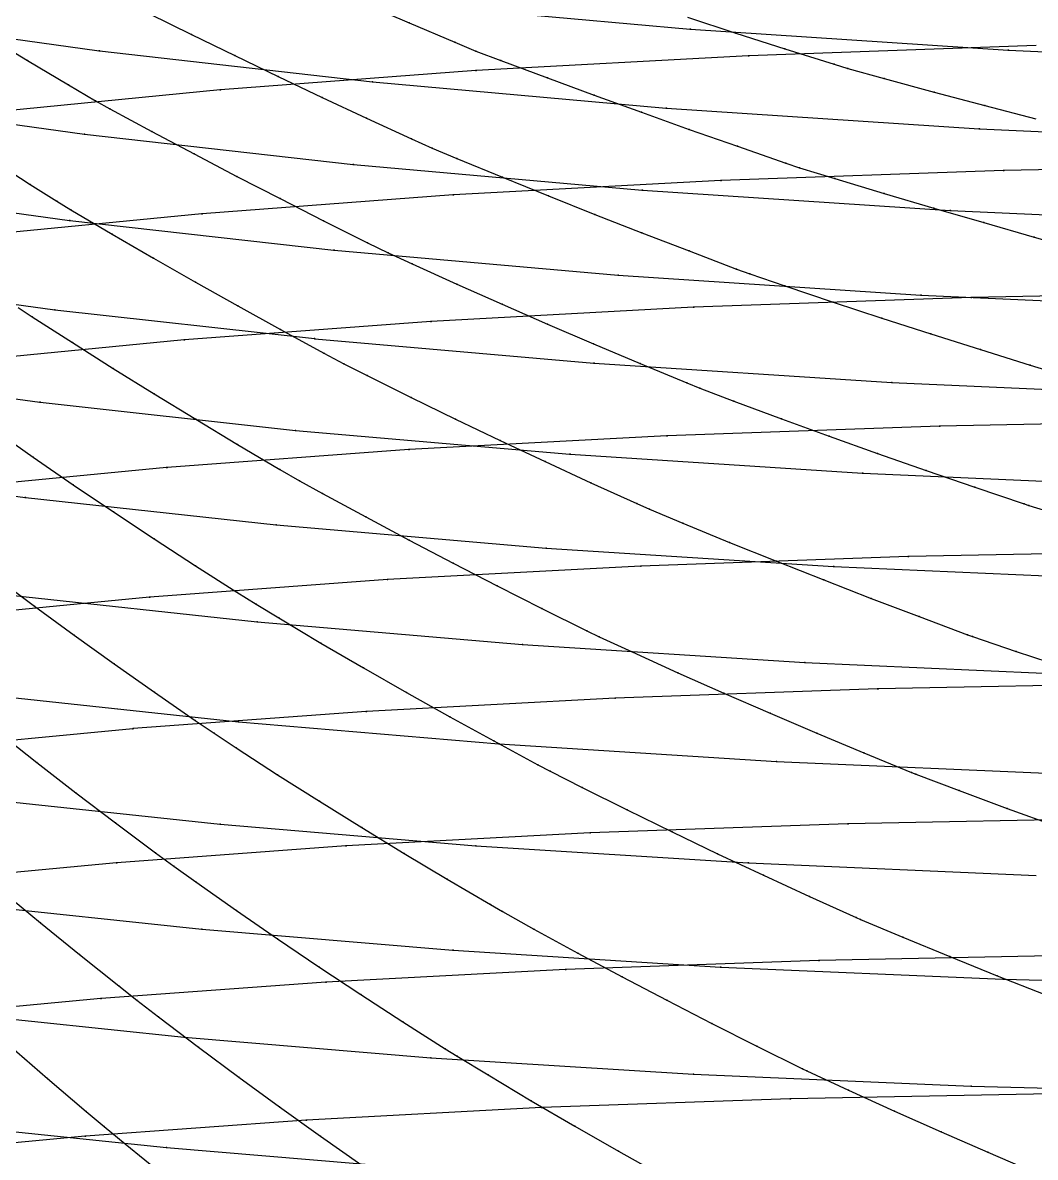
# Model space of a CAD drawing. Extents: x 0 to 4.67, y -4.5 to 1.66.
# Drawn here: x 0.5501 to 0.8938, y -1.2286 to -0.8435 of the extents above; entities that cross this region are included whole.
import ezdxf

# ---------------------------------------------------------------- set-up
doc = ezdxf.new("R2010")
doc.units = 0
doc.layers.get('0').update_dxf_attribs({"linetype": 'CONTINUOUS'})

msp = doc.modelspace()

# ---------------------------------------------------------------- linework, layer by layer
at = {"color": 4}
for points in [[(0.19133, -0.83063), (0.23256, -0.84498), (0.23271, -0.84503), (0.28285, -0.85931), (0.28288, -0.85933), (0.34156, -0.87329), (0.3416, -0.8733), (0.40855, -0.88668), (0.40863, -0.8867), (0.48348, -0.89923), (0.48356, -0.89924), (0.56602, -0.91066), (0.5661, -0.91067), (0.65572, -0.92071), (0.6558, -0.92072), (0.75221, -0.92921), (0.7523, -0.92922), (0.85498, -0.93594), (0.8551, -0.93595), (0.96357, -0.94083)], [(0.13789, -0.8353), (0.16073, -0.84908), (0.16076, -0.84911), (0.19258, -0.86299), (0.19261, -0.86301), (0.23329, -0.87698), (0.23329, -0.87698), (0.28262, -0.89088), (0.28262, -0.89088), (0.34034, -0.90448), (0.34034, -0.90448), (0.4062, -0.91753), (0.40624, -0.91754), (0.47986, -0.92977), (0.4799, -0.92978), (0.561, -0.94093), (0.56104, -0.94093), (0.64922, -0.95075), (0.64923, -0.95076), (0.74404, -0.95905), (0.74409, -0.95906), (0.84511, -0.96564), (0.84515, -0.96564), (0.95186, -0.97042)], [(0.66593, -0.83702), (0.68128, -0.8436), (0.69678, -0.85016), (0.70398, -0.85316), (0.71242, -0.85636), (0.72821, -0.86225), (0.74413, -0.86811), (0.7602, -0.87394), (0.7764, -0.87972), (0.79273, -0.88547), (0.8092, -0.89118), (0.81376, -0.89273), (0.82581, -0.89642), (0.84254, -0.90146), (0.85939, -0.90645), (0.87638, -0.91139), (0.89348, -0.91629), (0.91072, -0.92115)], [(0.6754, -0.83664), (0.77669, -0.84569), (0.77678, -0.8457), (0.88465, -0.85287), (0.88478, -0.85288), (0.99873, -0.85807)], [(0.34286, -0.84314), (0.41094, -0.85686), (0.41102, -0.85687), (0.48713, -0.8697), (0.48721, -0.86971), (0.57107, -0.88139), (0.57115, -0.8814), (0.66229, -0.89167), (0.66237, -0.89167), (0.76041, -0.90034), (0.7605, -0.90035), (0.86492, -0.90722), (0.86504, -0.90723), (0.97535, -0.91221)], [(0.49085, -0.84118), (0.5761, -0.85312), (0.57618, -0.85313), (0.66883, -0.86363), (0.66891, -0.86364), (0.76859, -0.87249), (0.76867, -0.8725), (0.87482, -0.87952), (0.87495, -0.87953), (0.98708, -0.88462)], [(0.59294, -0.8404), (0.60743, -0.84758), (0.62207, -0.85472), (0.63685, -0.86183), (0.65178, -0.86891), (0.66686, -0.87594), (0.68208, -0.88294), (0.68915, -0.88614), (0.69744, -0.8896), (0.71294, -0.89597), (0.72857, -0.9023), (0.74435, -0.90858), (0.76026, -0.91481), (0.7763, -0.92099), (0.79247, -0.92713), (0.79694, -0.9288), (0.80877, -0.93283), (0.82519, -0.93832), (0.84175, -0.94376), (0.85842, -0.94915), (0.87522, -0.95448), (0.89214, -0.95976), (0.90918, -0.96498)], [(0.77575, -0.84167), (0.79224, -0.84703), (0.80886, -0.85236), (0.82562, -0.85766), (0.83026, -0.85911), (0.84252, -0.86247), (0.85954, -0.86708), (0.8767, -0.87165), (0.89398, -0.87618)], [(0.53798, -0.84798), (0.55175, -0.85632), (0.56567, -0.86463), (0.57482, -0.87001), (0.57974, -0.87271), (0.59395, -0.88041), (0.60832, -0.88806), (0.62283, -0.89567), (0.63748, -0.90323), (0.65227, -0.91074), (0.66721, -0.91821), (0.67414, -0.92163), (0.68228, -0.92536), (0.69749, -0.93223), (0.71283, -0.93905), (0.72831, -0.94581), (0.74392, -0.95252), (0.75966, -0.95917), (0.77553, -0.96576), (0.77992, -0.96755), (0.79153, -0.97193), (0.80764, -0.97791), (0.82389, -0.98383), (0.84025, -0.98968), (0.85674, -0.99547), (0.87334, -1.0012), (0.89006, -1.00686), (0.8917, -1.0074), (0.90689, -1.012)], [(0.89414, -0.85132), (0.79655, -0.85478), (0.79646, -0.85478), (0.70404, -0.85979), (0.70395, -0.8598), (0.61724, -0.86631), (0.61711, -0.86632), (0.53649, -0.87421)], [(0.98365, -0.89175), (0.88312, -0.89368), (0.883, -0.89369), (0.78716, -0.89708), (0.78707, -0.89708), (0.69631, -0.90199), (0.69622, -0.902), (0.61108, -0.90836), (0.61095, -0.90836), (0.53177, -0.91607)], [(0.53903, -0.88963), (0.55268, -0.89844), (0.56166, -0.90414), (0.56648, -0.90704), (0.58043, -0.91527), (0.59452, -0.92346), (0.60875, -0.93159), (0.62312, -0.93966), (0.63763, -0.94768), (0.65228, -0.95564), (0.65908, -0.95927), (0.66706, -0.9633), (0.68198, -0.97069), (0.69703, -0.97803), (0.71221, -0.98529), (0.72752, -0.99249), (0.74296, -0.99963), (0.75853, -1.0067), (0.76283, -1.00862), (0.77422, -1.01338), (0.79003, -1.01987), (0.80596, -1.02629), (0.82201, -1.03263), (0.83818, -1.0389), (0.85446, -1.04509), (0.87086, -1.05121), (0.87247, -1.0518), (0.88737, -1.05686), (0.90399, -1.06237)], [(0.9709, -0.93488), (0.87218, -0.93678), (0.87206, -0.93678), (0.77795, -0.94011), (0.77786, -0.94011), (0.68874, -0.94491), (0.68865, -0.94492), (0.60503, -0.95114), (0.60491, -0.95115), (0.52716, -0.95868)], [(0.54856, -0.94022), (0.55329, -0.94331), (0.56697, -0.95211), (0.58078, -0.96085), (0.59474, -0.96952), (0.60883, -0.97813), (0.62306, -0.98666), (0.63742, -0.99513), (0.64409, -0.999), (0.65192, -1.00333), (0.66655, -1.01127), (0.68131, -1.01914), (0.6962, -1.02694), (0.71121, -1.03466), (0.72635, -1.0423), (0.74161, -1.04986), (0.74584, -1.05192), (0.757, -1.05707), (0.7725, -1.0641), (0.78812, -1.07104), (0.80386, -1.07789), (0.81972, -1.08467), (0.83569, -1.09135), (0.85177, -1.09795), (0.85334, -1.09859), (0.86796, -1.10412), (0.88425, -1.11016), (0.90066, -1.11611)], [(0.47626, -0.96146), (0.55597, -0.97231), (0.55601, -0.97231), (0.64268, -0.98188), (0.64268, -0.98188), (0.73587, -0.98996), (0.73592, -0.98996), (0.8352, -0.99638), (0.83525, -0.99639), (0.94012, -1.00105)], [(0.95834, -0.97858), (0.86141, -0.98045), (0.86129, -0.98045), (0.76889, -0.98371), (0.7688, -0.98372), (0.68129, -0.98842), (0.6812, -0.98842), (0.59911, -0.9945), (0.59898, -0.99451), (0.52265, -1.00187)], [(0.54031, -0.98161), (0.55372, -0.991), (0.56727, -1.00031), (0.58095, -1.00955), (0.59477, -1.01871), (0.60872, -1.02779), (0.62281, -1.03679), (0.62935, -1.04089), (0.63702, -1.04553), (0.65137, -1.05405), (0.66584, -1.06248), (0.68044, -1.07083), (0.69516, -1.07908), (0.71001, -1.08725), (0.72498, -1.09534), (0.72912, -1.09753), (0.74006, -1.1031), (0.75526, -1.11068), (0.77058, -1.11816), (0.78602, -1.12555), (0.80157, -1.13285), (0.81722, -1.14005), (0.83299, -1.14715), (0.83454, -1.14784), (0.84887, -1.15387), (0.86485, -1.16045), (0.88093, -1.16693), (0.89712, -1.17331)], [(0.47265, -0.99405), (0.55098, -1.00461), (0.55102, -1.00462), (0.63618, -1.01393), (0.63618, -1.01393), (0.72776, -1.02181), (0.7278, -1.02182), (0.82536, -1.02808), (0.8254, -1.02808), (0.92846, -1.03264)], [(0.94599, -1.02287), (0.85083, -1.02471), (0.85071, -1.02472), (0.75998, -1.02791), (0.7599, -1.02792), (0.67398, -1.03252), (0.6739, -1.03253), (0.5933, -1.03847), (0.59317, -1.03848), (0.51822, -1.04567)], [(0.54087, -1.03168), (0.55416, -1.04158), (0.56758, -1.0514), (0.58114, -1.06113), (0.59483, -1.07077), (0.60864, -1.08032), (0.61506, -1.08467), (0.62259, -1.08964), (0.63666, -1.09874), (0.65086, -1.10775), (0.66518, -1.11667), (0.67962, -1.12548), (0.69418, -1.13419), (0.70886, -1.14281), (0.71293, -1.14515), (0.72366, -1.15114), (0.73858, -1.15929), (0.75361, -1.16735), (0.76875, -1.17529), (0.784, -1.18313), (0.79936, -1.19086), (0.81483, -1.19848), (0.81634, -1.19921), (0.8304, -1.20576), (0.84608, -1.21291), (0.86185, -1.21994), (0.87773, -1.22686), (0.89371, -1.23367)], [(0.54608, -1.03782), (0.62974, -1.0469), (0.62975, -1.0469), (0.71972, -1.05458), (0.71976, -1.05458), (0.81561, -1.06069), (0.81565, -1.0607), (0.9169, -1.06515)], [(0.93388, -1.06783), (0.84045, -1.06964), (0.84033, -1.06964), (0.75126, -1.07277), (0.75118, -1.07278), (0.66683, -1.07728), (0.66675, -1.07729), (0.58761, -1.0831), (0.58749, -1.08311), (0.51391, -1.09014)], [(0.5412, -1.07192), (0.62338, -1.08076), (0.62339, -1.08076), (0.71176, -1.08826), (0.7118, -1.08826), (0.80595, -1.09423), (0.80599, -1.09423), (0.90545, -1.09858)], [(0.54168, -1.08416), (0.55486, -1.09457), (0.56817, -1.10488), (0.5816, -1.11509), (0.59517, -1.1252), (0.60147, -1.1298), (0.60886, -1.1351), (0.62267, -1.14481), (0.63661, -1.15441), (0.65067, -1.1639), (0.66485, -1.17328), (0.67914, -1.18255), (0.69356, -1.1917), (0.69755, -1.19419), (0.70809, -1.20061), (0.72273, -1.20936), (0.73748, -1.21799), (0.75235, -1.2265), (0.76732, -1.23489)], [(0.53639, -1.10687), (0.61711, -1.1155), (0.61711, -1.1155), (0.70391, -1.12281), (0.70395, -1.12281), (0.79641, -1.12864), (0.79646, -1.12864), (0.89413, -1.13289)], [(0.92207, -1.11363), (0.83034, -1.11541), (0.83022, -1.11541), (0.74277, -1.11848), (0.74269, -1.11848), (0.65988, -1.12289), (0.6598, -1.1229), (0.5821, -1.12858), (0.58199, -1.12859), (0.50974, -1.13546)], [(0.54307, -1.1381), (0.55615, -1.14899), (0.56936, -1.15977), (0.5827, -1.17042), (0.58889, -1.17528), (0.59616, -1.1809), (0.60974, -1.19121), (0.62344, -1.2014), (0.63726, -1.21147), (0.6512, -1.22141), (0.66526, -1.23123)], [(0.53168, -1.14276), (0.61094, -1.15118), (0.61095, -1.15118), (0.69618, -1.15831), (0.69622, -1.15832), (0.78703, -1.16401), (0.78707, -1.16401), (0.88299, -1.16816), (0.883, -1.16816), (0.98361, -1.17069)], [(0.91048, -1.16002), (0.82043, -1.16177), (0.82031, -1.16177), (0.73446, -1.16478), (0.73438, -1.16479), (0.65308, -1.16911), (0.653, -1.16911), (0.57672, -1.17467), (0.57661, -1.17468), (0.50568, -1.18139), (0.5056, -1.1814), (0.44034, -1.18915), (0.44026, -1.18916), (0.38102, -1.1978), (0.38094, -1.19781), (0.32799, -1.20716), (0.32788, -1.20718), (0.28151, -1.21709), (0.2814, -1.21711), (0.24179, -1.22742), (0.24168, -1.22745), (0.209, -1.238)], [(0.52707, -1.1796), (0.60491, -1.18782), (0.60491, -1.18782), (0.68861, -1.19478), (0.68865, -1.19479), (0.77782, -1.20034), (0.77786, -1.20035), (0.87205, -1.20441), (0.87206, -1.20441), (0.97086, -1.20688)], [(0.5455, -1.19054), (0.55852, -1.20184), (0.57166, -1.21301), (0.57776, -1.2181), (0.58492, -1.22403), (0.5983, -1.2349)], [(0.89912, -1.207), (0.81071, -1.20872), (0.8106, -1.20872), (0.72632, -1.21167), (0.72623, -1.21167), (0.64642, -1.2159), (0.64634, -1.2159), (0.57146, -1.22134), (0.57135, -1.22135), (0.50172, -1.22791), (0.50164, -1.22792), (0.43757, -1.23548)], [(0.52255, -1.21726), (0.59898, -1.22527), (0.59898, -1.22527), (0.68117, -1.23208)]]:
    msp.add_lwpolyline(points, dxfattribs=at)
at = {"color": 2}
for p in [(0.68128, -0.8436, 0.93136), (0.77669, -0.84569, 12.7494), (0.77678, -0.8457, 12.7494), (0.79224, -0.84703, 1.08999), (0.60743, -0.84758, 0.7852), (0.69678, -0.85016, 0.93136), (0.5761, -0.85312, 13.3195), (0.57618, -0.85313, 13.3195), (0.62207, -0.85472, 0.7852), (0.70398, -0.85316, 0.93136), (0.80886, -0.85236, 1.08999), (0.88465, -0.85287, 12.7494), (0.88478, -0.85288, 12.7494), (0.55175, -0.85632, 0.65151), (0.71242, -0.85636, 0.93136), (0.79646, -0.85478, 18.329), (0.79655, -0.85478, 18.329), (0.82562, -0.85766, 1.08999), (0.63685, -0.86183, 0.7852), (0.70395, -0.8598, 18.329), (0.70404, -0.85979, 18.329), (0.72821, -0.86225, 0.93136), (0.83026, -0.85911, 1.08999), (0.56567, -0.86463, 0.65151), (0.61724, -0.86631, 18.329), (0.66883, -0.86363, 13.3195), (0.66891, -0.86364, 13.3195), (0.84252, -0.86247, 1.08999), (0.57482, -0.87001, 0.65151), (0.61711, -0.86632, 18.329), (0.65178, -0.86891, 0.7852), (0.74413, -0.86811, 0.93136), (0.85954, -0.86708, 1.08999), (0.57974, -0.87271, 0.65151), (0.7602, -0.87394, 0.93136), (0.76859, -0.87249, 13.3195), (0.76867, -0.8725, 13.3195), (0.8767, -0.87165, 1.08999), (0.66686, -0.87594, 0.7852), (0.57107, -0.88139, 13.902), (0.57115, -0.8814, 13.902), (0.59395, -0.88041, 0.65151), (0.7764, -0.87972, 0.93136), (0.87482, -0.87952, 13.3195), (0.87495, -0.87953, 13.3195), (0.68208, -0.88294, 0.7852), (0.79273, -0.88547, 0.93136), (0.60832, -0.88806, 0.65151), (0.68915, -0.88614, 0.7852), (0.66229, -0.89167, 13.902), (0.66237, -0.89167, 13.902), (0.69744, -0.8896, 0.7852), (0.8092, -0.89118, 0.93136), (0.81376, -0.89273, 0.93136), (0.62283, -0.89567, 0.65151), (0.71294, -0.89597, 0.7852), (0.78707, -0.89708, 19.0113), (0.78716, -0.89708, 19.0113), (0.82581, -0.89642, 0.93136), (0.883, -0.89369, 19.0113), (0.88312, -0.89368, 19.0113), (0.55268, -0.89844, 0.53028), (0.76041, -0.90034, 13.902), (0.7605, -0.90035, 13.902), (0.56166, -0.90414, 0.53028), (0.63748, -0.90323, 0.65151), (0.69622, -0.902, 19.0113), (0.69631, -0.90199, 19.0113), (0.72857, -0.9023, 0.7852), (0.84254, -0.90146, 0.93136), (0.56648, -0.90704, 0.53028), (0.61095, -0.90836, 19.0113), (0.61108, -0.90836, 19.0113), (0.74435, -0.90858, 0.7852), (0.85939, -0.90645, 0.93136), (0.86492, -0.90722, 13.902), (0.86504, -0.90723, 13.902), (0.56602, -0.91066, 14.497), (0.5661, -0.91067, 14.497), (0.65227, -0.91074, 0.65151), (0.87638, -0.91139, 0.93136), (0.58043, -0.91527, 0.53028), (0.76026, -0.91481, 0.7852), (0.89348, -0.91629, 0.93136), (0.66721, -0.91821, 0.65151), (0.59452, -0.92346, 0.53028), (0.65572, -0.92071, 14.497), (0.6558, -0.92072, 14.497), (0.67414, -0.92163, 0.65151), (0.7763, -0.92099, 0.7852), (0.68228, -0.92536, 0.65151), (0.79247, -0.92713, 0.7852), (0.60875, -0.93159, 0.53028), (0.75221, -0.92921, 14.497), (0.7523, -0.92922, 14.497), (0.79694, -0.9288, 0.7852), (0.69749, -0.93223, 0.65151), (0.80877, -0.93283, 0.7852), (0.71283, -0.93905, 0.65151), (0.82519, -0.93832, 0.7852), (0.85498, -0.93594, 14.497), (0.8551, -0.93595, 14.497), (0.87206, -0.93678, 19.706), (0.87218, -0.93678, 19.706), (0.55329, -0.94331, 0.42152), (0.561, -0.94093, 15.1045), (0.56104, -0.94093, 15.1045), (0.62312, -0.93966, 0.53028), (0.77786, -0.94011, 19.706), (0.77795, -0.94011, 19.706), (0.68865, -0.94492, 19.706), (0.68874, -0.94491, 19.706), (0.72831, -0.94581, 0.65151), (0.84175, -0.94376, 0.7852), (0.63763, -0.94768, 0.53028), (0.64922, -0.95075, 15.1045), (0.64923, -0.95076, 15.1045), (0.85842, -0.94915, 0.7852), (0.56697, -0.95211, 0.42152), (0.60491, -0.95115, 19.706), (0.60503, -0.95114, 19.706), (0.74392, -0.95252, 0.65151), (0.87522, -0.95448, 0.7852), (0.65228, -0.95564, 0.53028), (0.58078, -0.96085, 0.42152), (0.65908, -0.95927, 0.53028), (0.74404, -0.95905, 15.1045), (0.74409, -0.95906, 15.1045), (0.75966, -0.95917, 0.65151), (0.89214, -0.95976, 0.7852), (0.66706, -0.9633, 0.53028), (0.77553, -0.96576, 0.65151), (0.84511, -0.96564, 15.1045), (0.84515, -0.96564, 15.1045), (0.59474, -0.96952, 0.42152), (0.77992, -0.96755, 0.65151), (0.55597, -0.97231, 15.7245), (0.55601, -0.97231, 15.7245), (0.68198, -0.97069, 0.53028), (0.79153, -0.97193, 0.65151), (0.80764, -0.97791, 0.65151), (0.60883, -0.97813, 0.42152), (0.69703, -0.97803, 0.53028), (0.86129, -0.98045, 20.4133), (0.86141, -0.98045, 20.4133), (0.64268, -0.98188, 15.7245), (0.64268, -0.98188, 15.7245), (0.71221, -0.98529, 0.53028), (0.7688, -0.98372, 20.4133), (0.76889, -0.98371, 20.4133), (0.82389, -0.98383, 0.65151), (0.62306, -0.98666, 0.42152), (0.6812, -0.98842, 20.4133), (0.68129, -0.98842, 20.4133), (0.55372, -0.991, 0.32523), (0.72752, -0.99249, 0.53028), (0.73587, -0.98996, 15.7245), (0.73592, -0.98996, 15.7245), (0.84025, -0.98968, 0.65151), (0.59898, -0.99451, 20.4133), (0.59911, -0.9945, 20.4133), (0.63742, -0.99513, 0.42152), (0.8352, -0.99638, 15.7245), (0.83525, -0.99639, 15.7245), (0.85674, -0.99547, 0.65151), (0.56727, -1.00031, 0.32523), (0.64409, -0.999, 0.42152), (0.74296, -0.99963, 0.53028), (0.55098, -1.00461, 16.3569), (0.55102, -1.00462, 16.3569), (0.65192, -1.00333, 0.42152), (0.87334, -1.0012, 0.65151), (0.75853, -1.0067, 0.53028), (0.76283, -1.00862, 0.53028), (0.89006, -1.00686, 0.65151), (0.8917, -1.0074, 0.65151), (0.58095, -1.00955, 0.32523), (0.66655, -1.01127, 0.42152), (0.63618, -1.01393, 16.3569), (0.63618, -1.01393, 16.3569), (0.77422, -1.01338, 0.53028), (0.59477, -1.01871, 0.32523), (0.68131, -1.01914, 0.42152), (0.79003, -1.01987, 0.53028), (0.72776, -1.02181, 16.3569), (0.7278, -1.02182, 16.3569), (0.60872, -1.02779, 0.32523), (0.6962, -1.02694, 0.42152), (0.7599, -1.02792, 21.133), (0.75998, -1.02791, 21.133), (0.80596, -1.02629, 0.53028), (0.85071, -1.02472, 21.133), (0.85083, -1.02471, 21.133), (0.82536, -1.02808, 16.3569), (0.8254, -1.02808, 16.3569), (0.6739, -1.03253, 21.133), (0.67398, -1.03252, 21.133), (0.71121, -1.03466, 0.42152), (0.82201, -1.03263, 0.53028), (0.59317, -1.03848, 21.133), (0.5933, -1.03847, 21.133), (0.62281, -1.03679, 0.32523), (0.83818, -1.0389, 0.53028), (0.55416, -1.04158, 0.24141), (0.62935, -1.04089, 0.32523), (0.72635, -1.0423, 0.42152), (0.62974, -1.0469, 17.0018), (0.62975, -1.0469, 17.0018), (0.63702, -1.04553, 0.32523), (0.85446, -1.04509, 0.53028), (0.74161, -1.04986, 0.42152), (0.56758, -1.0514, 0.24141), (0.65137, -1.05405, 0.32523), (0.71972, -1.05458, 17.0018), (0.71976, -1.05458, 17.0018), (0.74584, -1.05192, 0.42152), (0.87086, -1.05121, 0.53028), (0.87247, -1.0518, 0.53028), (0.757, -1.05707, 0.42152), (0.88737, -1.05686, 0.53028), (0.58114, -1.06113, 0.24141), (0.66584, -1.06248, 0.32523), (0.81561, -1.06069, 17.0018), (0.81565, -1.0607, 17.0018), (0.7725, -1.0641, 0.42152), (0.84033, -1.06964, 21.8651), (0.84045, -1.06964, 21.8651), (0.59483, -1.07077, 0.24141), (0.68044, -1.07083, 0.32523), (0.75118, -1.07278, 21.8651), (0.75126, -1.07277, 21.8651), (0.78812, -1.07104, 0.42152), (0.66675, -1.07729, 21.8651), (0.66683, -1.07728, 21.8651), (0.80386, -1.07789, 0.42152), (0.60864, -1.08032, 0.24141), (0.62338, -1.08076, 17.6592), (0.62339, -1.08076, 17.6592), (0.69516, -1.07908, 0.32523), (0.58749, -1.08311, 21.8651), (0.58761, -1.0831, 21.8651), (0.61506, -1.08467, 0.24141), (0.81972, -1.08467, 0.42152), (0.71001, -1.08725, 0.32523), (0.71176, -1.08826, 17.6592), (0.7118, -1.08826, 17.6592), (0.62259, -1.08964, 0.24141), (0.83569, -1.09135, 0.42152), (0.55486, -1.09457, 0.17006), (0.72498, -1.09534, 0.32523), (0.80595, -1.09423, 17.6592), (0.80599, -1.09423, 17.6592), (0.63666, -1.09874, 0.24141), (0.72912, -1.09753, 0.32523), (0.85177, -1.09795, 0.42152), (0.85334, -1.09859, 0.42152), (0.56817, -1.10488, 0.17006), (0.74006, -1.1031, 0.32523), (0.86796, -1.10412, 0.42152), (0.65086, -1.10775, 0.24141), (0.75526, -1.11068, 0.32523), (0.88425, -1.11016, 0.42152), (0.5816, -1.11509, 0.17006), (0.61711, -1.1155, 18.329), (0.61711, -1.1155, 18.329), (0.83022, -1.11541, 22.6098), (0.83034, -1.11541, 22.6098), (0.66518, -1.11667, 0.24141), (0.74269, -1.11848, 22.6098), (0.74277, -1.11848, 22.6098), (0.77058, -1.11816, 0.32523), (0.6598, -1.1229, 22.6098), (0.65988, -1.12289, 22.6098), (0.70391, -1.12281, 18.329), (0.70395, -1.12281, 18.329), (0.59517, -1.1252, 0.17006), (0.67962, -1.12548, 0.24141), (0.78602, -1.12555, 0.32523), (0.58199, -1.12859, 22.6098), (0.5821, -1.12858, 22.6098), (0.60147, -1.1298, 0.17006), (0.79641, -1.12864, 18.329), (0.79646, -1.12864, 18.329), (0.60886, -1.1351, 0.17006), (0.69418, -1.13419, 0.24141), (0.80157, -1.13285, 0.32523), (0.70886, -1.14281, 0.24141), (0.81722, -1.14005, 0.32523), (0.62267, -1.14481, 0.17006), (0.71293, -1.14515, 0.24141), (0.83299, -1.14715, 0.32523), (0.55615, -1.14899, 0.11117), (0.61094, -1.15118, 19.0113), (0.61095, -1.15118, 19.0113), (0.72366, -1.15114, 0.24141), (0.83454, -1.14784, 0.32523), (0.63661, -1.15441, 0.17006), (0.84887, -1.15387, 0.32523), (0.69618, -1.15831, 19.0113), (0.69622, -1.15832, 19.0113), (0.56936, -1.15977, 0.11117), (0.73858, -1.15929, 0.24141), (0.82031, -1.16177, 23.3669), (0.82043, -1.16177, 23.3669), (0.86485, -1.16045, 0.32523), (0.65067, -1.1639, 0.17006), (0.73438, -1.16479, 23.3669), (0.73446, -1.16478, 23.3669), (0.78703, -1.16401, 19.0113), (0.78707, -1.16401, 19.0113), (0.5827, -1.17042, 0.11117), (0.653, -1.16911, 23.3669), (0.65308, -1.16911, 23.3669), (0.75361, -1.16735, 0.24141), (0.88093, -1.16693, 0.32523), (0.88299, -1.16816, 19.0113), (0.883, -1.16816, 19.0113), (0.66485, -1.17328, 0.17006), (0.57661, -1.17468, 23.3669), (0.57672, -1.17467, 23.3669), (0.58889, -1.17528, 0.11117), (0.76875, -1.17529, 0.24141), (0.59616, -1.1809, 0.11117), (0.67914, -1.18255, 0.17006), (0.784, -1.18313, 0.24141), (0.60491, -1.18782, 19.706), (0.60491, -1.18782, 19.706), (0.60974, -1.19121, 0.11117), (0.69356, -1.1917, 0.17006), (0.79936, -1.19086, 0.24141), (0.68861, -1.19478, 19.706), (0.68865, -1.19479, 19.706), (0.69755, -1.19419, 0.17006), (0.70809, -1.20061, 0.17006), (0.77782, -1.20034, 19.706), (0.77786, -1.20035, 19.706), (0.81483, -1.19848, 0.24141), (0.81634, -1.19921, 0.24141), (0.55852, -1.20184, 0.06475), (0.62344, -1.2014, 0.11117), (0.87205, -1.20441, 19.706), (0.87206, -1.20441, 19.706), (0.8106, -1.20872, 24.1365), (0.81071, -1.20872, 24.1365), (0.8304, -1.20576, 0.24141), (0.63726, -1.21147, 0.11117), (0.72273, -1.20936, 0.17006), (0.72623, -1.21167, 24.1365), (0.72632, -1.21167, 24.1365), (0.57166, -1.21301, 0.06475), (0.64634, -1.2159, 24.1365), (0.64642, -1.2159, 24.1365), (0.84608, -1.21291, 0.24141), (0.57776, -1.2181, 0.06475), (0.73748, -1.21799, 0.17006), (0.86185, -1.21994, 0.24141), (0.57135, -1.22135, 24.1365), (0.57146, -1.22134, 24.1365), (0.58492, -1.22403, 0.06475), (0.6512, -1.22141, 0.11117), (0.59898, -1.22527, 20.4133), (0.59898, -1.22527, 20.4133), (0.75235, -1.2265, 0.17006), (0.87773, -1.22686, 0.24141)]:
    msp.add_point(p, dxfattribs=at)

doc.saveas('drawing.dxf')
